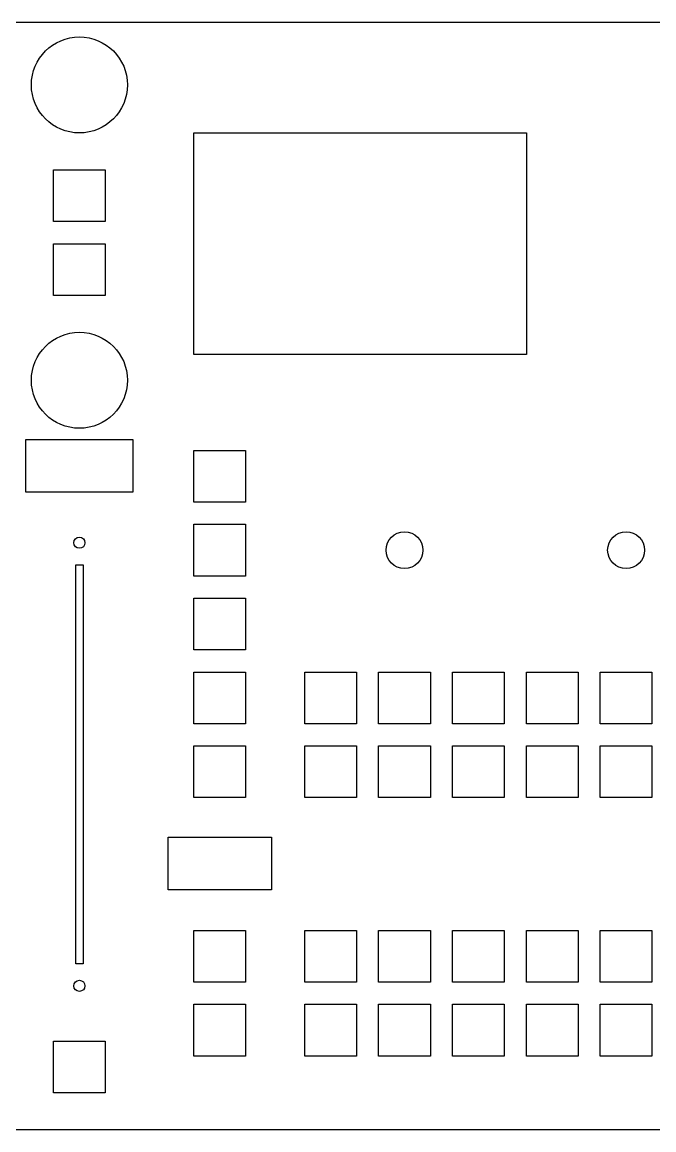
# Model space of a CAD drawing. Header units: millimetres. Extents: x -320 to 320, y -150 to 150.
# Drawn here: x -11.5 to 159.5, y -150 to 150 of the extents above; entities that cross this region are included whole.
import ezdxf

# ---------------------------------------------------------------- set-up
doc = ezdxf.new("R2010")
doc.units = ezdxf.units.MM
doc.layers.add('Body', color=7, linetype='CONTINUOUS')

msp = doc.modelspace()

# ---------------------------------------------------------------- linework, layer by layer
at = {"layer": 'Body'}
for p, q in [((-320, 150), (320, 150)), ((-320, 150, 1.5), (320, 150, 1.5)), ((-320, 150), (320, 150)), ((-320, 150, 1.5), (320, 150, 1.5)), ((17, 133, 1.5), (17, 133)), ((17, 133, 1.5), (17, 133)), ((35, 60), (35, 120)), ((35, 120), (125, 120)), ((35, 60, 1.5), (35, 120, 1.5)), ((35, 120, 1.5), (125, 120, 1.5)), ((35, 120, 1.5), (35, 120)), ((35, 60, 1.5), (35, 120, 1.5)), ((35, 60), (35, 120)), ((35, 120, 1.5), (35, 120)), ((35, 120, 1.5), (125, 120, 1.5)), ((35, 120), (125, 120)), ((125, 120), (125, 60)), ((125, 120, 1.5), (125, 60, 1.5)), ((125, 120, 1.5), (125, 120)), ((125, 120, 1.5), (125, 120)), ((125, 120, 1.5), (125, 60, 1.5)), ((125, 120), (125, 60)), ((-3, 96), (-3, 110)), ((-3, 110), (11, 110)), ((-3, 96, 1.5), (-3, 110, 1.5)), ((-3, 110, 1.5), (11, 110, 1.5)), ((-3, 110, 1.5), (-3, 110)), ((-3, 96, 1.5), (-3, 110, 1.5)), ((-3, 96), (-3, 110)), ((-3, 110, 1.5), (-3, 110)), ((-3, 110, 1.5), (11, 110, 1.5)), ((-3, 110), (11, 110)), ((11, 110), (11, 96)), ((11, 110, 1.5), (11, 96, 1.5)), ((11, 110, 1.5), (11, 110)), ((11, 110, 1.5), (11, 110)), ((11, 110, 1.5), (11, 96, 1.5)), ((11, 110), (11, 96)), ((11, 96), (-3, 96)), ((11, 96, 1.5), (-3, 96, 1.5)), ((-3, 96, 1.5), (-3, 96)), ((-3, 96, 1.5), (-3, 96)), ((11, 96, 1.5), (-3, 96, 1.5)), ((11, 96), (-3, 96)), ((11, 96, 1.5), (11, 96)), ((11, 96, 1.5), (11, 96)), ((-3, 76), (-3, 90)), ((-3, 90), (11, 90)), ((-3, 76, 1.5), (-3, 90, 1.5)), ((-3, 90, 1.5), (11, 90, 1.5)), ((-3, 90, 1.5), (-3, 90)), ((-3, 76, 1.5), (-3, 90, 1.5)), ((-3, 76), (-3, 90)), ((-3, 90, 1.5), (-3, 90)), ((-3, 90, 1.5), (11, 90, 1.5)), ((-3, 90), (11, 90)), ((11, 90), (11, 76)), ((11, 90, 1.5), (11, 76, 1.5)), ((11, 90, 1.5), (11, 90)), ((11, 90, 1.5), (11, 90)), ((11, 90, 1.5), (11, 76, 1.5)), ((11, 90), (11, 76)), ((11, 76), (-3, 76)), ((11, 76, 1.5), (-3, 76, 1.5)), ((-3, 76, 1.5), (-3, 76)), ((-3, 76, 1.5), (-3, 76)), ((11, 76, 1.5), (-3, 76, 1.5)), ((11, 76), (-3, 76)), ((11, 76, 1.5), (11, 76)), ((11, 76, 1.5), (11, 76)), ((125, 60), (35, 60)), ((125, 60, 1.5), (35, 60, 1.5)), ((35, 60, 1.5), (35, 60)), ((35, 60, 1.5), (35, 60)), ((125, 60, 1.5), (35, 60, 1.5)), ((125, 60), (35, 60)), ((125, 60, 1.5), (125, 60)), ((125, 60, 1.5), (125, 60)), ((17, 53, 1.5), (17, 53)), ((17, 53, 1.5), (17, 53)), ((-10.5, 22.75), (-10.5, 37)), ((-10.5, 37), (18.5, 37)), ((-10.5, 22.75, 1.5), (-10.5, 37, 1.5)), ((-10.5, 37, 1.5), (18.5, 37, 1.5)), ((-10.5, 37, 1.5), (-10.5, 37)), ((-10.5, 22.75, 1.5), (-10.5, 37, 1.5)), ((-10.5, 22.75), (-10.5, 37)), ((-10.5, 37, 1.5), (-10.5, 37)), ((-10.5, 37, 1.5), (18.5, 37, 1.5)), ((-10.5, 37), (18.5, 37)), ((18.5, 37), (18.5, 22.75)), ((18.5, 37, 1.5), (18.5, 22.75, 1.5)), ((18.5, 37, 1.5), (18.5, 37)), ((18.5, 37, 1.5), (18.5, 37)), ((18.5, 37, 1.5), (18.5, 22.75, 1.5)), ((18.5, 37), (18.5, 22.75)), ((35, 20), (35, 34)), ((35, 34), (49, 34)), ((35, 20, 1.5), (35, 34, 1.5)), ((35, 34, 1.5), (49, 34, 1.5)), ((35, 34, 1.5), (35, 34)), ((35, 20, 1.5), (35, 34, 1.5)), ((35, 20), (35, 34)), ((35, 34, 1.5), (35, 34)), ((35, 34, 1.5), (49, 34, 1.5)), ((35, 34), (49, 34)), ((49, 34), (49, 20)), ((49, 34, 1.5), (49, 20, 1.5)), ((49, 34, 1.5), (49, 34)), ((49, 34, 1.5), (49, 34)), ((49, 34, 1.5), (49, 20, 1.5)), ((49, 34), (49, 20)), ((18.5, 22.75), (-10.5, 22.75)), ((18.5, 22.75, 1.5), (-10.5, 22.75, 1.5)), ((-10.5, 22.75, 1.5), (-10.5, 22.75)), ((-10.5, 22.75, 1.5), (-10.5, 22.75)), ((18.5, 22.75, 1.5), (-10.5, 22.75, 1.5)), ((18.5, 22.75), (-10.5, 22.75)), ((18.5, 22.75, 1.5), (18.5, 22.75)), ((18.5, 22.75, 1.5), (18.5, 22.75)), ((49, 20), (35, 20)), ((49, 20, 1.5), (35, 20, 1.5)), ((35, 20, 1.5), (35, 20)), ((35, 20, 1.5), (35, 20)), ((49, 20, 1.5), (35, 20, 1.5)), ((49, 20), (35, 20)), ((49, 20, 1.5), (49, 20)), ((49, 20, 1.5), (49, 20)), ((35, 0), (35, 14)), ((35, 14), (49, 14)), ((35, 0, 1.5), (35, 14, 1.5)), ((35, 14, 1.5), (49, 14, 1.5)), ((35, 14, 1.5), (35, 14)), ((35, 0, 1.5), (35, 14, 1.5)), ((35, 0), (35, 14)), ((35, 14, 1.5), (35, 14)), ((35, 14, 1.5), (49, 14, 1.5)), ((35, 14), (49, 14)), ((49, 14), (49, 0)), ((49, 14, 1.5), (49, 0, 1.5)), ((49, 14, 1.5), (49, 14)), ((49, 14, 1.5), (49, 14)), ((49, 14, 1.5), (49, 0, 1.5)), ((49, 14), (49, 0)), ((5.5, 9, 1.5), (5.5, 9)), ((5.5, 9, 1.5), (5.5, 9)), ((97, 7, 1.5), (97, 7)), ((97, 7, 1.5), (97, 7)), ((157, 7, 1.5), (157, 7)), ((157, 7, 1.5), (157, 7)), ((3, -105), (3, 3)), ((3, 3), (5, 3)), ((3, -105, 1.5), (3, 3, 1.5)), ((3, 3, 1.5), (5, 3, 1.5)), ((3, 3, 1.5), (3, 3)), ((3, -105, 1.5), (3, 3, 1.5)), ((3, -105), (3, 3)), ((3, 3, 1.5), (3, 3)), ((3, 3, 1.5), (5, 3, 1.5)), ((3, 3), (5, 3)), ((5, 3), (5, -105)), ((5, 3, 1.5), (5, -105, 1.5)), ((5, 3, 1.5), (5, 3)), ((5, 3, 1.5), (5, 3)), ((5, 3, 1.5), (5, -105, 1.5)), ((5, 3), (5, -105)), ((49, 0), (35, 0)), ((49, 0, 1.5), (35, 0, 1.5)), ((35, 0, 1.5), (35, 0)), ((35, 0, 1.5), (35, 0)), ((49, 0, 1.5), (35, 0, 1.5)), ((49, 0), (35, 0)), ((49, 0, 1.5), (49, 0)), ((49, 0, 1.5), (49, 0)), ((35, -20), (35, -6)), ((35, -6), (49, -6)), ((35, -20, 1.5), (35, -6, 1.5)), ((35, -6, 1.5), (49, -6, 1.5)), ((35, -6, 1.5), (35, -6)), ((35, -20, 1.5), (35, -6, 1.5)), ((35, -20), (35, -6)), ((35, -6, 1.5), (35, -6)), ((35, -6, 1.5), (49, -6, 1.5)), ((35, -6), (49, -6)), ((49, -6), (49, -20)), ((49, -6, 1.5), (49, -20, 1.5)), ((49, -6, 1.5), (49, -6)), ((49, -6, 1.5), (49, -6)), ((49, -6, 1.5), (49, -20, 1.5)), ((49, -6), (49, -20)), ((49, -20), (35, -20)), ((49, -20, 1.5), (35, -20, 1.5)), ((35, -20, 1.5), (35, -20)), ((35, -20, 1.5), (35, -20)), ((49, -20, 1.5), (35, -20, 1.5)), ((49, -20), (35, -20)), ((49, -20, 1.5), (49, -20)), ((49, -20, 1.5), (49, -20)), ((35, -40), (35, -26)), ((35, -26), (49, -26)), ((35, -40, 1.5), (35, -26, 1.5)), ((35, -26, 1.5), (49, -26, 1.5)), ((35, -26, 1.5), (35, -26)), ((35, -40, 1.5), (35, -26, 1.5)), ((35, -40), (35, -26)), ((35, -26, 1.5), (35, -26)), ((35, -26, 1.5), (49, -26, 1.5)), ((35, -26), (49, -26)), ((49, -26), (49, -40)), ((49, -26, 1.5), (49, -40, 1.5)), ((49, -26, 1.5), (49, -26)), ((49, -26, 1.5), (49, -26)), ((49, -26, 1.5), (49, -40, 1.5)), ((49, -26), (49, -40)), ((65, -40), (65, -26)), ((65, -26), (79, -26)), ((65, -40, 1.5), (65, -26, 1.5)), ((65, -26, 1.5), (79, -26, 1.5)), ((65, -26, 1.5), (65, -26)), ((65, -40, 1.5), (65, -26, 1.5)), ((65, -40), (65, -26)), ((65, -26, 1.5), (65, -26)), ((65, -26, 1.5), (79, -26, 1.5)), ((65, -26), (79, -26)), ((79, -26), (79, -40)), ((79, -26, 1.5), (79, -40, 1.5)), ((79, -26, 1.5), (79, -26)), ((79, -26, 1.5), (79, -26)), ((79, -26, 1.5), (79, -40, 1.5)), ((79, -26), (79, -40)), ((85, -40), (85, -26)), ((85, -26), (99, -26)), ((85, -40, 1.5), (85, -26, 1.5)), ((85, -26, 1.5), (99, -26, 1.5)), ((85, -26, 1.5), (85, -26)), ((85, -40, 1.5), (85, -26, 1.5)), ((85, -40), (85, -26)), ((85, -26, 1.5), (85, -26)), ((85, -26, 1.5), (99, -26, 1.5)), ((85, -26), (99, -26)), ((99, -26), (99, -40)), ((99, -26, 1.5), (99, -40, 1.5)), ((99, -26, 1.5), (99, -26)), ((99, -26, 1.5), (99, -26)), ((99, -26, 1.5), (99, -40, 1.5)), ((99, -26), (99, -40)), ((105, -40), (105, -26)), ((105, -26), (119, -26)), ((105, -40, 1.5), (105, -26, 1.5)), ((105, -26, 1.5), (119, -26, 1.5)), ((105, -26, 1.5), (105, -26)), ((105, -40, 1.5), (105, -26, 1.5)), ((105, -40), (105, -26)), ((105, -26, 1.5), (105, -26)), ((105, -26, 1.5), (119, -26, 1.5)), ((105, -26), (119, -26)), ((119, -26), (119, -40)), ((119, -26, 1.5), (119, -40, 1.5)), ((119, -26, 1.5), (119, -26)), ((119, -26, 1.5), (119, -26)), ((119, -26, 1.5), (119, -40, 1.5)), ((119, -26), (119, -40)), ((125, -40), (125, -26)), ((125, -26), (139, -26)), ((125, -40, 1.5), (125, -26, 1.5)), ((125, -26, 1.5), (139, -26, 1.5)), ((125, -26, 1.5), (125, -26)), ((125, -40, 1.5), (125, -26, 1.5)), ((125, -40), (125, -26)), ((125, -26, 1.5), (125, -26)), ((125, -26, 1.5), (139, -26, 1.5)), ((125, -26), (139, -26)), ((139, -26), (139, -40)), ((139, -26, 1.5), (139, -40, 1.5)), ((139, -26, 1.5), (139, -26)), ((139, -26, 1.5), (139, -26)), ((139, -26, 1.5), (139, -40, 1.5)), ((139, -26), (139, -40)), ((145, -40), (145, -26)), ((145, -26), (159, -26)), ((145, -40, 1.5), (145, -26, 1.5)), ((145, -26, 1.5), (159, -26, 1.5)), ((145, -26, 1.5), (145, -26)), ((145, -40, 1.5), (145, -26, 1.5)), ((145, -40), (145, -26)), ((145, -26, 1.5), (145, -26)), ((145, -26, 1.5), (159, -26, 1.5)), ((145, -26), (159, -26)), ((159, -26), (159, -40)), ((159, -26, 1.5), (159, -40, 1.5)), ((159, -26, 1.5), (159, -26)), ((159, -26, 1.5), (159, -26)), ((159, -26, 1.5), (159, -40, 1.5)), ((159, -26), (159, -40)), ((49, -40), (35, -40)), ((49, -40, 1.5), (35, -40, 1.5)), ((35, -40, 1.5), (35, -40)), ((35, -40, 1.5), (35, -40)), ((49, -40, 1.5), (35, -40, 1.5)), ((49, -40), (35, -40)), ((49, -40, 1.5), (49, -40)), ((49, -40, 1.5), (49, -40)), ((79, -40), (65, -40)), ((79, -40, 1.5), (65, -40, 1.5)), ((65, -40, 1.5), (65, -40)), ((65, -40, 1.5), (65, -40)), ((79, -40, 1.5), (65, -40, 1.5)), ((79, -40), (65, -40)), ((79, -40, 1.5), (79, -40)), ((79, -40, 1.5), (79, -40)), ((99, -40), (85, -40)), ((99, -40, 1.5), (85, -40, 1.5)), ((85, -40, 1.5), (85, -40)), ((85, -40, 1.5), (85, -40)), ((99, -40, 1.5), (85, -40, 1.5)), ((99, -40), (85, -40)), ((99, -40, 1.5), (99, -40)), ((99, -40, 1.5), (99, -40)), ((119, -40), (105, -40)), ((119, -40, 1.5), (105, -40, 1.5)), ((105, -40, 1.5), (105, -40)), ((105, -40, 1.5), (105, -40)), ((119, -40, 1.5), (105, -40, 1.5)), ((119, -40), (105, -40)), ((119, -40, 1.5), (119, -40)), ((119, -40, 1.5), (119, -40)), ((139, -40), (125, -40)), ((139, -40, 1.5), (125, -40, 1.5)), ((125, -40, 1.5), (125, -40)), ((125, -40, 1.5), (125, -40)), ((139, -40, 1.5), (125, -40, 1.5)), ((139, -40), (125, -40)), ((139, -40, 1.5), (139, -40)), ((139, -40, 1.5), (139, -40)), ((159, -40), (145, -40)), ((159, -40, 1.5), (145, -40, 1.5)), ((145, -40, 1.5), (145, -40)), ((145, -40, 1.5), (145, -40)), ((159, -40, 1.5), (145, -40, 1.5)), ((159, -40), (145, -40)), ((159, -40, 1.5), (159, -40)), ((159, -40, 1.5), (159, -40)), ((35, -60), (35, -46)), ((35, -46), (49, -46)), ((35, -60, 1.5), (35, -46, 1.5)), ((35, -46, 1.5), (49, -46, 1.5)), ((35, -46, 1.5), (35, -46)), ((35, -60, 1.5), (35, -46, 1.5)), ((35, -60), (35, -46)), ((35, -46, 1.5), (35, -46)), ((35, -46, 1.5), (49, -46, 1.5)), ((35, -46), (49, -46)), ((49, -46), (49, -60)), ((49, -46, 1.5), (49, -60, 1.5)), ((49, -46, 1.5), (49, -46)), ((49, -46, 1.5), (49, -46)), ((49, -46, 1.5), (49, -60, 1.5)), ((49, -46), (49, -60)), ((65, -60), (65, -46)), ((65, -46), (79, -46)), ((65, -60, 1.5), (65, -46, 1.5)), ((65, -46, 1.5), (79, -46, 1.5)), ((65, -46, 1.5), (65, -46)), ((65, -60, 1.5), (65, -46, 1.5)), ((65, -60), (65, -46)), ((65, -46, 1.5), (65, -46)), ((65, -46, 1.5), (79, -46, 1.5)), ((65, -46), (79, -46)), ((79, -46), (79, -60)), ((79, -46, 1.5), (79, -60, 1.5)), ((79, -46, 1.5), (79, -46)), ((79, -46, 1.5), (79, -46)), ((79, -46, 1.5), (79, -60, 1.5)), ((79, -46), (79, -60)), ((85, -60), (85, -46)), ((85, -46), (99, -46)), ((85, -60, 1.5), (85, -46, 1.5)), ((85, -46, 1.5), (99, -46, 1.5)), ((85, -46, 1.5), (85, -46)), ((85, -60, 1.5), (85, -46, 1.5)), ((85, -60), (85, -46)), ((85, -46, 1.5), (85, -46)), ((85, -46, 1.5), (99, -46, 1.5)), ((85, -46), (99, -46)), ((99, -46), (99, -60)), ((99, -46, 1.5), (99, -60, 1.5)), ((99, -46, 1.5), (99, -46)), ((99, -46, 1.5), (99, -46)), ((99, -46, 1.5), (99, -60, 1.5)), ((99, -46), (99, -60)), ((105, -60), (105, -46)), ((105, -46), (119, -46)), ((105, -60, 1.5), (105, -46, 1.5)), ((105, -46, 1.5), (119, -46, 1.5)), ((105, -46, 1.5), (105, -46)), ((105, -60, 1.5), (105, -46, 1.5)), ((105, -60), (105, -46)), ((105, -46, 1.5), (105, -46)), ((105, -46, 1.5), (119, -46, 1.5)), ((105, -46), (119, -46)), ((119, -46), (119, -60)), ((119, -46, 1.5), (119, -60, 1.5)), ((119, -46, 1.5), (119, -46)), ((119, -46, 1.5), (119, -46)), ((119, -46, 1.5), (119, -60, 1.5)), ((119, -46), (119, -60)), ((125, -60), (125, -46)), ((125, -46), (139, -46)), ((125, -60, 1.5), (125, -46, 1.5)), ((125, -46, 1.5), (139, -46, 1.5)), ((125, -46, 1.5), (125, -46)), ((125, -60, 1.5), (125, -46, 1.5)), ((125, -60), (125, -46)), ((125, -46, 1.5), (125, -46)), ((125, -46, 1.5), (139, -46, 1.5)), ((125, -46), (139, -46)), ((139, -46), (139, -60)), ((139, -46, 1.5), (139, -60, 1.5)), ((139, -46, 1.5), (139, -46)), ((139, -46, 1.5), (139, -46)), ((139, -46, 1.5), (139, -60, 1.5)), ((139, -46), (139, -60)), ((145, -60), (145, -46)), ((145, -46), (159, -46)), ((145, -60, 1.5), (145, -46, 1.5)), ((145, -46, 1.5), (159, -46, 1.5)), ((145, -46, 1.5), (145, -46)), ((145, -60, 1.5), (145, -46, 1.5)), ((145, -60), (145, -46)), ((145, -46, 1.5), (145, -46)), ((145, -46, 1.5), (159, -46, 1.5)), ((145, -46), (159, -46)), ((159, -46), (159, -60)), ((159, -46, 1.5), (159, -60, 1.5)), ((159, -46, 1.5), (159, -46)), ((159, -46, 1.5), (159, -46)), ((159, -46, 1.5), (159, -60, 1.5)), ((159, -46), (159, -60)), ((49, -60), (35, -60)), ((49, -60, 1.5), (35, -60, 1.5)), ((35, -60, 1.5), (35, -60)), ((35, -60, 1.5), (35, -60)), ((49, -60, 1.5), (35, -60, 1.5)), ((49, -60), (35, -60)), ((49, -60, 1.5), (49, -60)), ((49, -60, 1.5), (49, -60)), ((79, -60), (65, -60)), ((79, -60, 1.5), (65, -60, 1.5)), ((65, -60, 1.5), (65, -60)), ((65, -60, 1.5), (65, -60)), ((79, -60, 1.5), (65, -60, 1.5)), ((79, -60), (65, -60)), ((79, -60, 1.5), (79, -60)), ((79, -60, 1.5), (79, -60)), ((99, -60), (85, -60)), ((99, -60, 1.5), (85, -60, 1.5)), ((85, -60, 1.5), (85, -60)), ((85, -60, 1.5), (85, -60)), ((99, -60, 1.5), (85, -60, 1.5)), ((99, -60), (85, -60)), ((99, -60, 1.5), (99, -60)), ((99, -60, 1.5), (99, -60)), ((119, -60), (105, -60)), ((119, -60, 1.5), (105, -60, 1.5)), ((105, -60, 1.5), (105, -60)), ((105, -60, 1.5), (105, -60)), ((119, -60, 1.5), (105, -60, 1.5)), ((119, -60), (105, -60)), ((119, -60, 1.5), (119, -60)), ((119, -60, 1.5), (119, -60)), ((139, -60), (125, -60)), ((139, -60, 1.5), (125, -60, 1.5)), ((125, -60, 1.5), (125, -60)), ((125, -60, 1.5), (125, -60)), ((139, -60, 1.5), (125, -60, 1.5)), ((139, -60), (125, -60)), ((139, -60, 1.5), (139, -60)), ((139, -60, 1.5), (139, -60)), ((159, -60), (145, -60)), ((159, -60, 1.5), (145, -60, 1.5)), ((145, -60, 1.5), (145, -60)), ((145, -60, 1.5), (145, -60)), ((159, -60, 1.5), (145, -60, 1.5)), ((159, -60), (145, -60)), ((159, -60, 1.5), (159, -60)), ((159, -60, 1.5), (159, -60)), ((28, -85), (28, -70.75)), ((28, -70.75), (56, -70.75)), ((28, -85, 1.5), (28, -70.75, 1.5)), ((28, -70.75, 1.5), (56, -70.75, 1.5)), ((28, -70.75, 1.5), (28, -70.75)), ((28, -85, 1.5), (28, -70.75, 1.5)), ((28, -85), (28, -70.75)), ((28, -70.75, 1.5), (28, -70.75)), ((28, -70.75, 1.5), (56, -70.75, 1.5)), ((28, -70.75), (56, -70.75)), ((56, -70.75), (56, -85)), ((56, -70.75, 1.5), (56, -85, 1.5)), ((56, -70.75, 1.5), (56, -70.75)), ((56, -70.75, 1.5), (56, -70.75)), ((56, -70.75, 1.5), (56, -85, 1.5)), ((56, -70.75), (56, -85)), ((56, -85), (28, -85)), ((56, -85, 1.5), (28, -85, 1.5)), ((28, -85, 1.5), (28, -85)), ((28, -85, 1.5), (28, -85)), ((56, -85, 1.5), (28, -85, 1.5)), ((56, -85), (28, -85)), ((56, -85, 1.5), (56, -85)), ((56, -85, 1.5), (56, -85)), ((35, -110), (35, -96)), ((35, -96), (49, -96)), ((35, -110, 1.5), (35, -96, 1.5)), ((35, -96, 1.5), (49, -96, 1.5)), ((35, -96, 1.5), (35, -96)), ((35, -110, 1.5), (35, -96, 1.5)), ((35, -110), (35, -96)), ((35, -96, 1.5), (35, -96)), ((35, -96, 1.5), (49, -96, 1.5)), ((35, -96), (49, -96)), ((49, -96), (49, -110)), ((49, -96, 1.5), (49, -110, 1.5)), ((49, -96, 1.5), (49, -96)), ((49, -96, 1.5), (49, -96)), ((49, -96, 1.5), (49, -110, 1.5)), ((49, -96), (49, -110)), ((65, -110), (65, -96)), ((65, -96), (79, -96)), ((65, -110, 1.5), (65, -96, 1.5)), ((65, -96, 1.5), (79, -96, 1.5)), ((65, -96, 1.5), (65, -96)), ((65, -110, 1.5), (65, -96, 1.5)), ((65, -110), (65, -96)), ((65, -96, 1.5), (65, -96)), ((65, -96, 1.5), (79, -96, 1.5)), ((65, -96), (79, -96)), ((79, -96), (79, -110)), ((79, -96, 1.5), (79, -110, 1.5)), ((79, -96, 1.5), (79, -96)), ((79, -96, 1.5), (79, -96)), ((79, -96, 1.5), (79, -110, 1.5)), ((79, -96), (79, -110)), ((85, -110), (85, -96)), ((85, -96), (99, -96)), ((85, -110, 1.5), (85, -96, 1.5)), ((85, -96, 1.5), (99, -96, 1.5)), ((85, -96, 1.5), (85, -96)), ((85, -110, 1.5), (85, -96, 1.5)), ((85, -110), (85, -96)), ((85, -96, 1.5), (85, -96)), ((85, -96, 1.5), (99, -96, 1.5)), ((85, -96), (99, -96)), ((99, -96), (99, -110)), ((99, -96, 1.5), (99, -110, 1.5)), ((99, -96, 1.5), (99, -96)), ((99, -96, 1.5), (99, -96)), ((99, -96, 1.5), (99, -110, 1.5)), ((99, -96), (99, -110)), ((105, -110), (105, -96)), ((105, -96), (119, -96)), ((105, -110, 1.5), (105, -96, 1.5)), ((105, -96, 1.5), (119, -96, 1.5)), ((105, -96, 1.5), (105, -96)), ((105, -110, 1.5), (105, -96, 1.5)), ((105, -110), (105, -96)), ((105, -96, 1.5), (105, -96)), ((105, -96, 1.5), (119, -96, 1.5)), ((105, -96), (119, -96)), ((119, -96), (119, -110)), ((119, -96, 1.5), (119, -110, 1.5)), ((119, -96, 1.5), (119, -96)), ((119, -96, 1.5), (119, -96)), ((119, -96, 1.5), (119, -110, 1.5)), ((119, -96), (119, -110)), ((125, -110), (125, -96)), ((125, -96), (139, -96)), ((125, -110, 1.5), (125, -96, 1.5)), ((125, -96, 1.5), (139, -96, 1.5)), ((125, -96, 1.5), (125, -96)), ((125, -110, 1.5), (125, -96, 1.5)), ((125, -110), (125, -96)), ((125, -96, 1.5), (125, -96)), ((125, -96, 1.5), (139, -96, 1.5)), ((125, -96), (139, -96)), ((139, -96), (139, -110)), ((139, -96, 1.5), (139, -110, 1.5)), ((139, -96, 1.5), (139, -96)), ((139, -96, 1.5), (139, -96)), ((139, -96, 1.5), (139, -110, 1.5)), ((139, -96), (139, -110)), ((145, -110), (145, -96)), ((145, -96), (159, -96)), ((145, -110, 1.5), (145, -96, 1.5)), ((145, -96, 1.5), (159, -96, 1.5)), ((145, -96, 1.5), (145, -96)), ((145, -110, 1.5), (145, -96, 1.5)), ((145, -110), (145, -96)), ((145, -96, 1.5), (145, -96)), ((145, -96, 1.5), (159, -96, 1.5)), ((145, -96), (159, -96)), ((159, -96), (159, -110)), ((159, -96, 1.5), (159, -110, 1.5)), ((159, -96, 1.5), (159, -96)), ((159, -96, 1.5), (159, -96)), ((159, -96, 1.5), (159, -110, 1.5)), ((159, -96), (159, -110)), ((5, -105), (3, -105)), ((5, -105, 1.5), (3, -105, 1.5)), ((3, -105, 1.5), (3, -105)), ((3, -105, 1.5), (3, -105)), ((5, -105, 1.5), (3, -105, 1.5)), ((5, -105), (3, -105)), ((5, -105, 1.5), (5, -105)), ((5, -105, 1.5), (5, -105)), ((5.5, -111, 1.5), (5.5, -111)), ((5.5, -111, 1.5), (5.5, -111)), ((49, -110), (35, -110)), ((49, -110, 1.5), (35, -110, 1.5)), ((35, -110, 1.5), (35, -110)), ((35, -110, 1.5), (35, -110)), ((49, -110, 1.5), (35, -110, 1.5)), ((49, -110), (35, -110)), ((49, -110, 1.5), (49, -110)), ((49, -110, 1.5), (49, -110)), ((79, -110), (65, -110)), ((79, -110, 1.5), (65, -110, 1.5)), ((65, -110, 1.5), (65, -110)), ((65, -110, 1.5), (65, -110)), ((79, -110, 1.5), (65, -110, 1.5)), ((79, -110), (65, -110)), ((79, -110, 1.5), (79, -110)), ((79, -110, 1.5), (79, -110)), ((99, -110), (85, -110)), ((99, -110, 1.5), (85, -110, 1.5)), ((85, -110, 1.5), (85, -110)), ((85, -110, 1.5), (85, -110)), ((99, -110, 1.5), (85, -110, 1.5)), ((99, -110), (85, -110)), ((99, -110, 1.5), (99, -110)), ((99, -110, 1.5), (99, -110)), ((119, -110), (105, -110)), ((119, -110, 1.5), (105, -110, 1.5)), ((105, -110, 1.5), (105, -110)), ((105, -110, 1.5), (105, -110)), ((119, -110, 1.5), (105, -110, 1.5)), ((119, -110), (105, -110)), ((119, -110, 1.5), (119, -110)), ((119, -110, 1.5), (119, -110)), ((139, -110), (125, -110)), ((139, -110, 1.5), (125, -110, 1.5)), ((125, -110, 1.5), (125, -110)), ((125, -110, 1.5), (125, -110)), ((139, -110, 1.5), (125, -110, 1.5)), ((139, -110), (125, -110)), ((139, -110, 1.5), (139, -110)), ((139, -110, 1.5), (139, -110)), ((159, -110), (145, -110)), ((159, -110, 1.5), (145, -110, 1.5)), ((145, -110, 1.5), (145, -110)), ((145, -110, 1.5), (145, -110)), ((159, -110, 1.5), (145, -110, 1.5)), ((159, -110), (145, -110)), ((159, -110, 1.5), (159, -110)), ((159, -110, 1.5), (159, -110)), ((35, -130), (35, -116)), ((35, -116), (49, -116)), ((35, -130, 1.5), (35, -116, 1.5)), ((35, -116, 1.5), (49, -116, 1.5)), ((35, -116, 1.5), (35, -116)), ((35, -130, 1.5), (35, -116, 1.5)), ((35, -130), (35, -116)), ((35, -116, 1.5), (35, -116)), ((35, -116, 1.5), (49, -116, 1.5)), ((35, -116), (49, -116)), ((49, -116), (49, -130)), ((49, -116, 1.5), (49, -130, 1.5)), ((49, -116, 1.5), (49, -116)), ((49, -116, 1.5), (49, -116)), ((49, -116, 1.5), (49, -130, 1.5)), ((49, -116), (49, -130)), ((65, -130), (65, -116)), ((65, -116), (79, -116)), ((65, -130, 1.5), (65, -116, 1.5)), ((65, -116, 1.5), (79, -116, 1.5)), ((65, -116, 1.5), (65, -116)), ((65, -130, 1.5), (65, -116, 1.5)), ((65, -130), (65, -116)), ((65, -116, 1.5), (65, -116)), ((65, -116, 1.5), (79, -116, 1.5)), ((65, -116), (79, -116)), ((79, -116), (79, -130)), ((79, -116, 1.5), (79, -130, 1.5)), ((79, -116, 1.5), (79, -116)), ((79, -116, 1.5), (79, -116)), ((79, -116, 1.5), (79, -130, 1.5)), ((79, -116), (79, -130)), ((85, -130), (85, -116)), ((85, -116), (99, -116)), ((85, -130, 1.5), (85, -116, 1.5)), ((85, -116, 1.5), (99, -116, 1.5)), ((85, -116, 1.5), (85, -116)), ((85, -130, 1.5), (85, -116, 1.5)), ((85, -130), (85, -116)), ((85, -116, 1.5), (85, -116)), ((85, -116, 1.5), (99, -116, 1.5)), ((85, -116), (99, -116)), ((99, -116), (99, -130)), ((99, -116, 1.5), (99, -130, 1.5)), ((99, -116, 1.5), (99, -116)), ((99, -116, 1.5), (99, -116)), ((99, -116, 1.5), (99, -130, 1.5)), ((99, -116), (99, -130)), ((105, -130), (105, -116)), ((105, -116), (119, -116)), ((105, -130, 1.5), (105, -116, 1.5)), ((105, -116, 1.5), (119, -116, 1.5)), ((105, -116, 1.5), (105, -116)), ((105, -130, 1.5), (105, -116, 1.5)), ((105, -130), (105, -116)), ((105, -116, 1.5), (105, -116)), ((105, -116, 1.5), (119, -116, 1.5)), ((105, -116), (119, -116)), ((119, -116), (119, -130)), ((119, -116, 1.5), (119, -130, 1.5)), ((119, -116, 1.5), (119, -116)), ((119, -116, 1.5), (119, -116)), ((119, -116, 1.5), (119, -130, 1.5)), ((119, -116), (119, -130)), ((125, -130), (125, -116)), ((125, -116), (139, -116)), ((125, -130, 1.5), (125, -116, 1.5)), ((125, -116, 1.5), (139, -116, 1.5)), ((125, -116, 1.5), (125, -116)), ((125, -130, 1.5), (125, -116, 1.5)), ((125, -130), (125, -116)), ((125, -116, 1.5), (125, -116)), ((125, -116, 1.5), (139, -116, 1.5)), ((125, -116), (139, -116)), ((139, -116), (139, -130)), ((139, -116, 1.5), (139, -130, 1.5)), ((139, -116, 1.5), (139, -116)), ((139, -116, 1.5), (139, -116)), ((139, -116, 1.5), (139, -130, 1.5)), ((139, -116), (139, -130)), ((145, -130), (145, -116)), ((145, -116), (159, -116)), ((145, -130, 1.5), (145, -116, 1.5)), ((145, -116, 1.5), (159, -116, 1.5)), ((145, -116, 1.5), (145, -116)), ((145, -130, 1.5), (145, -116, 1.5)), ((145, -130), (145, -116)), ((145, -116, 1.5), (145, -116)), ((145, -116, 1.5), (159, -116, 1.5)), ((145, -116), (159, -116)), ((159, -116), (159, -130)), ((159, -116, 1.5), (159, -130, 1.5)), ((159, -116, 1.5), (159, -116)), ((159, -116, 1.5), (159, -116)), ((159, -116, 1.5), (159, -130, 1.5)), ((159, -116), (159, -130)), ((-3, -140), (-3, -126)), ((-3, -126), (11, -126)), ((-3, -140, 1.5), (-3, -126, 1.5)), ((-3, -126, 1.5), (11, -126, 1.5)), ((-3, -126, 1.5), (-3, -126)), ((-3, -140, 1.5), (-3, -126, 1.5)), ((-3, -140), (-3, -126)), ((-3, -126, 1.5), (-3, -126)), ((-3, -126, 1.5), (11, -126, 1.5)), ((-3, -126), (11, -126)), ((11, -126), (11, -140)), ((11, -126, 1.5), (11, -140, 1.5)), ((11, -126, 1.5), (11, -126)), ((11, -126, 1.5), (11, -126)), ((11, -126, 1.5), (11, -140, 1.5)), ((11, -126), (11, -140)), ((49, -130), (35, -130)), ((49, -130, 1.5), (35, -130, 1.5)), ((35, -130, 1.5), (35, -130)), ((35, -130, 1.5), (35, -130)), ((49, -130, 1.5), (35, -130, 1.5)), ((49, -130), (35, -130)), ((49, -130, 1.5), (49, -130)), ((49, -130, 1.5), (49, -130)), ((79, -130), (65, -130)), ((79, -130, 1.5), (65, -130, 1.5)), ((65, -130, 1.5), (65, -130)), ((65, -130, 1.5), (65, -130)), ((79, -130, 1.5), (65, -130, 1.5)), ((79, -130), (65, -130)), ((79, -130, 1.5), (79, -130)), ((79, -130, 1.5), (79, -130)), ((99, -130), (85, -130)), ((99, -130, 1.5), (85, -130, 1.5)), ((85, -130, 1.5), (85, -130)), ((85, -130, 1.5), (85, -130)), ((99, -130, 1.5), (85, -130, 1.5)), ((99, -130), (85, -130)), ((99, -130, 1.5), (99, -130)), ((99, -130, 1.5), (99, -130)), ((119, -130), (105, -130)), ((119, -130, 1.5), (105, -130, 1.5)), ((105, -130, 1.5), (105, -130)), ((105, -130, 1.5), (105, -130)), ((119, -130, 1.5), (105, -130, 1.5)), ((119, -130), (105, -130)), ((119, -130, 1.5), (119, -130)), ((119, -130, 1.5), (119, -130)), ((139, -130), (125, -130)), ((139, -130, 1.5), (125, -130, 1.5)), ((125, -130, 1.5), (125, -130)), ((125, -130, 1.5), (125, -130)), ((139, -130, 1.5), (125, -130, 1.5)), ((139, -130), (125, -130)), ((139, -130, 1.5), (139, -130)), ((139, -130, 1.5), (139, -130)), ((159, -130), (145, -130)), ((159, -130, 1.5), (145, -130, 1.5)), ((145, -130, 1.5), (145, -130)), ((145, -130, 1.5), (145, -130)), ((159, -130, 1.5), (145, -130, 1.5)), ((159, -130), (145, -130)), ((159, -130, 1.5), (159, -130)), ((159, -130, 1.5), (159, -130)), ((11, -140), (-3, -140)), ((11, -140, 1.5), (-3, -140, 1.5)), ((-3, -140, 1.5), (-3, -140)), ((-3, -140, 1.5), (-3, -140)), ((11, -140, 1.5), (-3, -140, 1.5)), ((11, -140), (-3, -140)), ((11, -140, 1.5), (11, -140)), ((11, -140, 1.5), (11, -140)), ((320, -150), (-320, -150)), ((320, -150, 1.5), (-320, -150, 1.5)), ((320, -150), (-320, -150)), ((320, -150, 1.5), (-320, -150, 1.5))]:
    msp.add_line(p, q, dxfattribs=at)
for centre, radius in [((4, 133), 13), ((4, 133), 13), ((4, 133), 13), ((4, 133), 13), ((4, 53), 13), ((4, 53), 13), ((4, 53), 13), ((4, 53), 13), ((92, 7), 5), ((92, 7), 5), ((92, 7), 5), ((92, 7), 5), ((152, 7), 5), ((152, 7), 5), ((152, 7), 5), ((152, 7), 5), ((4, 9), 1.5), ((4, 9), 1.5), ((4, 9), 1.5), ((4, 9), 1.5), ((4, -111), 1.5), ((4, -111), 1.5), ((4, -111), 1.5), ((4, -111), 1.5)]:
    msp.add_circle(centre, radius, dxfattribs=at)

doc.saveas('drawing.dxf')
